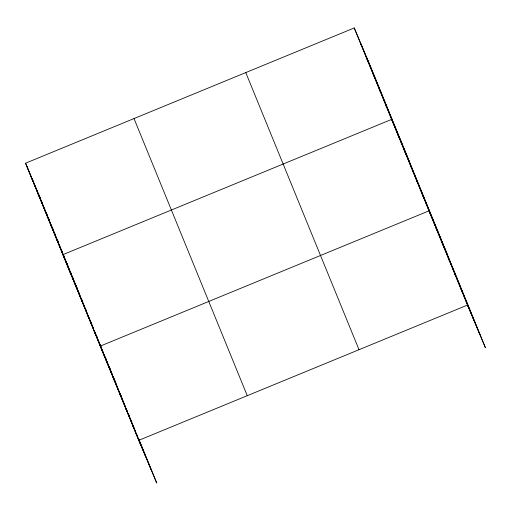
<?xml version="1.0" encoding="UTF-8"?>
<svg xmlns="http://www.w3.org/2000/svg" width="511" height="511" viewBox="0 0 511 511"><rect width="100%" height="100%" fill="white"/><g stroke="black" fill="none" stroke-linecap="round" stroke-linejoin="round"><path stroke-width="0.77" d="M25.55 163.194L354.244 27.952L372.212 70.684L485.45 347.806L467.488 305.073L138.788 440.316L25.55 163.194L37.999 192.813M360.479 43.192L361.737 46.188M366.706 58.433L367.965 61.429M372.934 73.68L374.193 76.669M379.162 88.92L380.42 91.916M385.39 104.161L386.648 107.157M409.579 162.134L391.618 119.402L62.917 254.644L75.373 284.263L69.439 269.744M397.845 134.642L399.104 137.638M404.073 149.889L405.332 152.878M410.301 165.13L411.559 168.125M416.529 180.37L417.787 183.366M422.757 195.611L424.015 198.607M446.946 253.584L428.985 210.851L100.29 346.094L112.739 375.713L106.805 361.194M435.404 226.558L436.662 229.554M441.817 242.259L443.075 245.254M448.236 257.966L449.495 260.961M454.656 273.666L455.914 276.662M461.069 289.373L462.327 292.369M40.759 199.367L38.306 193.541L44.227 208.054M41.372 200.823L42.285 203.008M31.778 178.435L33.036 181.431M38.006 193.675L39.264 196.671M44.233 208.916L45.492 211.912M50.461 224.157L51.72 227.152M56.689 239.404L57.947 242.393M77.512 289.36L75.679 284.991L87.528 314.022M78.126 290.816L79.045 293.001M69.145 269.885L70.403 272.88M75.373 285.125L76.637 288.121M81.607 300.366L82.865 303.362M87.835 315.613L89.093 318.602M94.062 330.853L95.321 333.849M113.353 377.169L114.272 379.354M114.886 380.81L115.799 383.001M106.703 361.801L107.962 364.79M113.123 377.501L114.381 380.497M119.542 393.208L120.8 396.197M125.955 408.909L127.213 411.904M132.375 424.615L133.633 427.605M138.788 440.316L156.756 483.048L138.96 439.505M366.7 57.571L479.938 334.692M361.022 44.061L474.259 321.183M354.244 27.952L468.747 308.069M245.778 72.581L359.016 349.703M134.023 118.565L247.26 395.686M46.482 213.183L47.37 215.361M48.558 218.261L49.446 220.439M52.116 226.973L53.003 229.152M54.192 232.051L55.079 234.23M57.749 240.764L58.637 242.942M61.307 249.47L62.195 251.648M63.383 254.555L64.271 256.733M66.941 263.261L67.835 265.439M70.499 271.973L71.393 274.151M72.575 277.051L73.469 279.23M76.139 285.764L77.027 287.942M81.773 299.555L82.661 301.733M85.331 308.261L86.218 310.439M90.964 322.051L91.859 324.23M96.598 335.842L97.492 338.02M100.162 344.555L101.05 346.733M105.796 358.345L106.684 360.517M109.354 367.051L110.242 369.229M114.988 380.842L115.876 383.02M120.583 394.537L121.458 396.677M128.753 414.523L129.628 416.663M44.527 208.775L56.389 237.813M56.683 238.535L62.617 253.054M62.91 253.775L69.138 269.022M87.828 314.744L93.756 329.263M94.944 332.163L100.284 345.232M100.578 345.953L103.548 353.216M104.135 354.666L106.512 360.472M113.033 376.428L117.409 387.134M117.99 388.564L118.865 390.704M119.159 391.42L125.572 407.12M126.153 408.551L127.616 412.115M128.197 413.546L131.991 422.827M132.279 423.536L135.779 432.102M136.367 433.532L137.823 437.103M138.404 438.527L151.243 469.935M32.321 179.297L38.549 194.544M38.849 195.266L56.938 239.544M57.232 240.266L94.305 330.994M94.605 331.716L145.558 456.425M26.808 166.184L140.046 443.312"/></g></svg>
